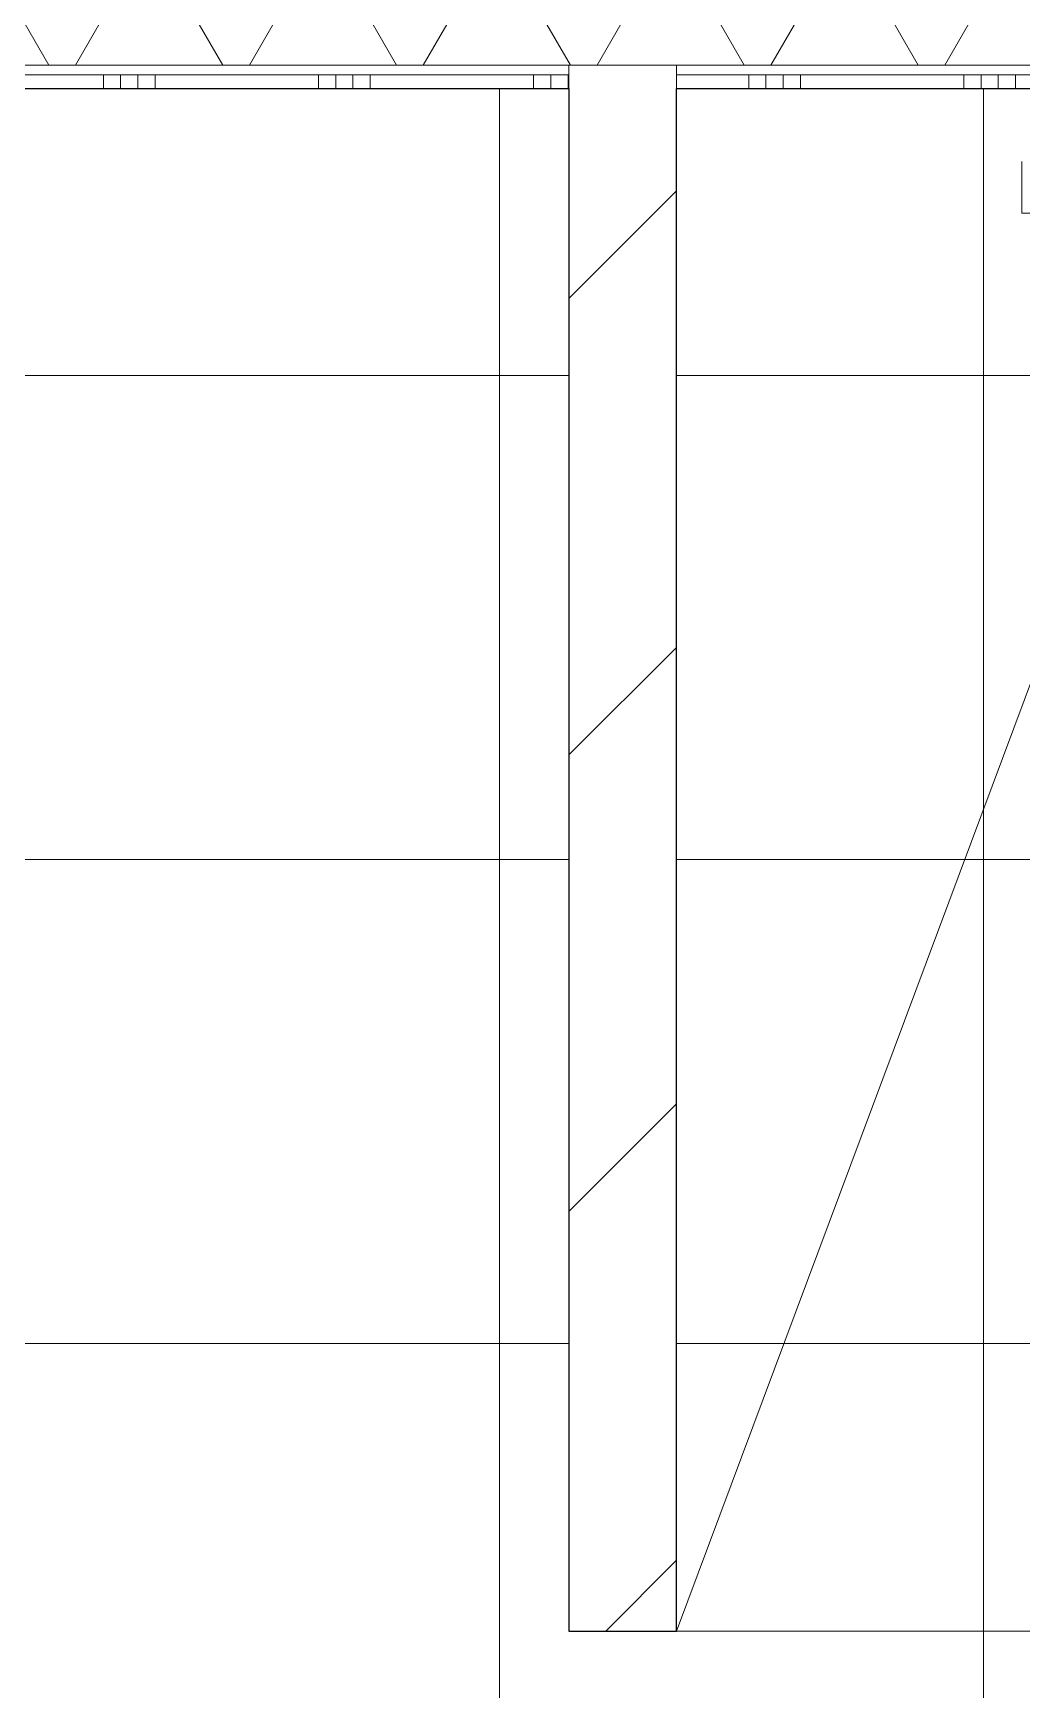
# Model space of a CAD drawing. Header units: millimetres. Extents: x -8546 to 211781, y -3000 to 31870.
# Drawn here: x 23306 to 24226, y 5662 to 7202 of the extents above; entities that cross this region are included whole.
import ezdxf

# ---------------------------------------------------------------- set-up
doc = ezdxf.new("R2010")
doc.units = ezdxf.units.MM
for name, color, linetype, lineweight in [('A-DETL', 90, 'Continuous', 9), ('A-FLOR-PATT', 8, 'Continuous', 9), ('A-WALL', 113, 'Continuous', 9), ('A-WALL-PATT', 111, 'Continuous', 25), ('I-WALL', 2, 'Continuous', 9), ('P-SANR-FIXT', 6, 'Continuous', 9)]:
    doc.layers.add(name, color=color, linetype=linetype, lineweight=lineweight)

# ---------------------------------------------------------------- blocks, each defined once
blk = doc.blocks.new('Plumbing_Fixtures-Grohe-Allure-Rainshower_Shower_System_Wall_Mounted-12-METRIC - Allure 27 469 000-445960-1ste verdieping')
at = {"layer": 'P-SANR-FIXT'}
for p, q in [((3558.3, 7082.9), (3558.3, 7058.9)), ((3558.3, 7058.9), (3558.3, 7034.9)), ((3558.3, 7034.9), (3568, 7034.9))]:
    blk.add_line(p, q, dxfattribs=at)

msp = doc.modelspace()

# ---------------------------------------------------------------- hatches: boundary and pattern name
at = {"layer": 'A-FLOR-PATT'}
h = msp.add_hatch(dxfattribs=at)
h.set_pattern_fill('FP_115', color=256, style=0, pattern_type=2)
h.set_pattern_definition([(270, (23739.73, 4633.88), (450, 3e-14), []), (0, (23739.73, 4633.88), (0, 450), [])])
h.paths.add_polyline_path([(22969.7, 2116.9), (24169.7, 2116.9), (24169.7, 2226.9), (23294.7, 2226.9), (23220.7, 2233), (23148.6, 2251.3), (23080.6, 2281.1), (23018.3, 2321.8), (22969.7, 2366.5), (22969.7, 2226.9)])
h.paths.add_polyline_path([(22799.7, 2709.7), (22846.3, 2709.7), (22846.3, 2714), (22858.5, 2787.3), (22882.6, 2857.6), (22918, 2923), (22963.7, 2981.7), (23018.3, 3032), (23080.6, 3072.6), (23148.6, 3102.5), (23225.3, 3121.1), (23294.7, 3126.9), (24194.7, 3126.9), (24268.8, 3120.7), (24344.2, 3101), (24408.9, 3072.6), (24471.1, 3032), (24525.8, 2981.7), (24571.5, 2923), (24606.8, 2857.6), (24632.1, 2780.4), (24643.2, 2709.7), (24904.7, 2709.7), (24904.7, 4119.9), (24902.1, 4119.4), (24902.1, 4116.9), (24886.5, 4116.9), (24886.5, 4119.4), (24881.8, 4119.4), (24881.8, 4659.4), (24904.7, 4659.4), (24904.7, 7150.9), (24494.7, 7150.9), (24494.7, 7117.9), (24478.8, 7117.9), (24479.7, 7083.1), (24486.2, 7082.2), (24487, 7083.1), (24543.7, 7082.3), (24543.7, 7035.1), (24487, 7035.9), (24486.2, 7035.1), (24396.1, 7035.1), (24396.2, 6805.7), (24508.6, 6805.7), (24511.6, 6802.7), (24511.6, 6555), (24508.6, 6552), (24260.9, 6552), (24257.9, 6555), (24257.9, 6802.7), (24260.9, 6805.7), (24373.3, 6805.7), (24373.2, 7035.1), (24283.2, 7035.9), (24282.5, 7035.7), (24235.7, 7035.1), (24235.7, 7035.3), (24225.8, 7036.6), (24225.8, 7082.9), (24282.5, 7082.1), (24283.2, 7083.1), (24289.7, 7083.1), (24289.7, 7117.9), (24274.7, 7117.9), (24274.7, 7150.9), (23904.7, 7150.9), (23904.7, 5716.9), (23804.7, 5716.9), (23804.7, 7150.9), (22574.7, 7150.9), (22574.7, 7144.9), (22582.7, 7144.9), (22582.7, 7094.9), (22574.7, 7094.9), (22574.7, 6294.9), (22582.7, 6294.9), (22582.7, 6244.9), (22574.7, 6244.9), (22574.7, 5116.9), (22643.5, 5116.9), (22643.5, 5191), (23055.9, 5190.2), (23055.9, 5116.9), (23094.7, 5116.9), (23094.7, 3596.9), (23055.9, 3596.9), (23055.1, 3522.8), (22643.5, 3522.8), (22643.5, 3596.9), (22574.7, 3596.9), (22574.7, 2709.7), (22792.8, 2709.7)])
h.paths.add_polyline_path([(22792.8, 3546.9), (23032, 3546.9), (23032, 3596.9), (22667.4, 3596.9), (22667.4, 3546.9)])
h.paths.add_polyline_path([(22667.4, 5116.9), (23032, 5116.9), (23032, 5166.8), (22667.4, 5166.8), (22667.4, 5118.5)])
h.paths.add_polyline_path([(24344.7, 7092.2), (24345.4, 7092.9), (24345.4, 7096.9), (24369.1, 7096.9), (24369.1, 7127.1), (24349.7, 7127.3), (24349.7, 7150.9), (24344.7, 7150.9), (24344.7, 7117.9), (24328.8, 7117.9), (24329.7, 7092.2)])
h.paths.add_polyline_path([(24439.7, 7096.9), (24440.7, 7117.9), (24424.7, 7117.9), (24424.7, 7150.9), (24419.7, 7150.9), (24419.3, 7127.1), (24400.4, 7127.1), (24400.4, 7096.9), (24419.3, 7097.5), (24415.5, 7109.1), (24416.5, 7112.9), (24419.7, 7115.8), (24423, 7116.6), (24426.8, 7115.6), (24429.5, 7112.9), (24436.2, 7096.9), (24439.3, 7096.9)])
at = {"layer": 'A-WALL-PATT', "lineweight": 9}
h = msp.add_hatch(dxfattribs=at)
h.set_pattern_fill('FP_61', color=256, angle=60, style=0, pattern_type=2)
h.set_pattern_definition([(60, (23171.73, 7150.87), (-121.244, 70), []), (120, (23171.73, 7150.87), (-121.244, -70), [])])
h.paths.add_polyline_path([(25087.7, 7172.4), (25161.2, 7172.4), (25161.2, 7261.4), (22446.7, 7261.4), (22446.7, 7172.4), (24926.2, 7172.4)])
h.paths.add_polyline_path([(21546.7, 7172.4), (21546.7, 7261.4), (21460.2, 7261.4), (21460.2, 7172.4), (21502, 7172.4)])
h = msp.add_hatch(dxfattribs=at)
h.set_pattern_fill('FP_60', color=256, angle=90, style=0, pattern_type=2)
h.set_pattern_definition([(90, (23171.73, 7150.87), (-200, 4e-13), []), (90, (23187.73, 7150.87), (-200, 4e-13), []), (90, (23203.73, 7150.87), (-200, 4e-13), []), (90, (23219.73, 7150.87), (-200, 4e-13), [])])
h.paths.add_polyline_path([(24904.7, 7150.9), (24904.7, 7163.4), (23904.7, 7163.4), (23904.7, 7150.9), (24514, 7150.9)])
h.paths.add_polyline_path([(23804.7, 7150.9), (23804.7, 7163.4), (22553.2, 7163.4), (22553.2, 7150.9), (23366.6, 7150.9)])
h.paths.add_polyline_path([(22455.2, 7150.9), (22464.2, 7150.9), (22464.2, 7163.4), (22446.7, 7163.4), (22446.7, 7150.9)])
h.paths.add_polyline_path([(21546.7, 7150.9), (21546.7, 7163.4), (21438.7, 7163.4), (21438.7, 7150.9), (21502, 7150.9)])
h = msp.add_hatch(dxfattribs=at)
h.set_pattern_fill('FP_83', color=256, style=0, pattern_type=2)
h.set_pattern_definition([(45, (20667.5, 0), (-212.132, 212.132), [])])
h.paths.add_polyline_path([(23804.7, 5716.9), (23904.7, 5716.9), (23904.7, 7172.4), (23804.7, 7172.4), (23804.7, 6051.2)])

# ---------------------------------------------------------------- linework, layer by layer
at = {"layer": 'A-DETL'}
for p, q in [((23904.7, 5716.9), (24384.7, 7001.9)), ((23864.7, 5716.9), (24904.7, 5716.9))]:
    msp.add_line(p, q, dxfattribs=at)
at = {"layer": 'A-WALL'}
for p, q in [((22553.2, 7172.4), (25161.2, 7172.4)), ((22553.2, 7163.4), (23804.7, 7163.4)), ((23804.7, 7150.9), (23804.7, 7172.4)), ((23904.7, 7150.9), (23904.7, 7172.4)), ((23904.7, 7163.4), (24904.7, 7163.4))]:
    msp.add_line(p, q, dxfattribs=at)
at = {"layer": 'A-WALL', "lineweight": 25}
for p, q in [((23804.7, 7150.9), (23804.7, 5716.9)), ((23904.7, 5716.9), (23904.7, 7150.9)), ((23804.7, 5716.9), (23904.7, 5716.9))]:
    msp.add_line(p, q, dxfattribs=at)
at = {"layer": 'I-WALL', "lineweight": 25}
for p, q in [((22574.7, 7150.9), (23804.7, 7150.9)), ((23904.7, 7150.9), (24349.7, 7150.9))]:
    msp.add_line(p, q, dxfattribs=at)

# ---------------------------------------------------------------- block references
at = {"layer": 'P-SANR-FIXT'}
msp.add_blockref('Plumbing_Fixtures-Grohe-Allure-Rainshower_Shower_System_Wall_Mounted-12-METRIC - Allure 27 469 000-445960-1ste verdieping', (20667.5, 0), dxfattribs=at)

doc.saveas('drawing.dxf')
